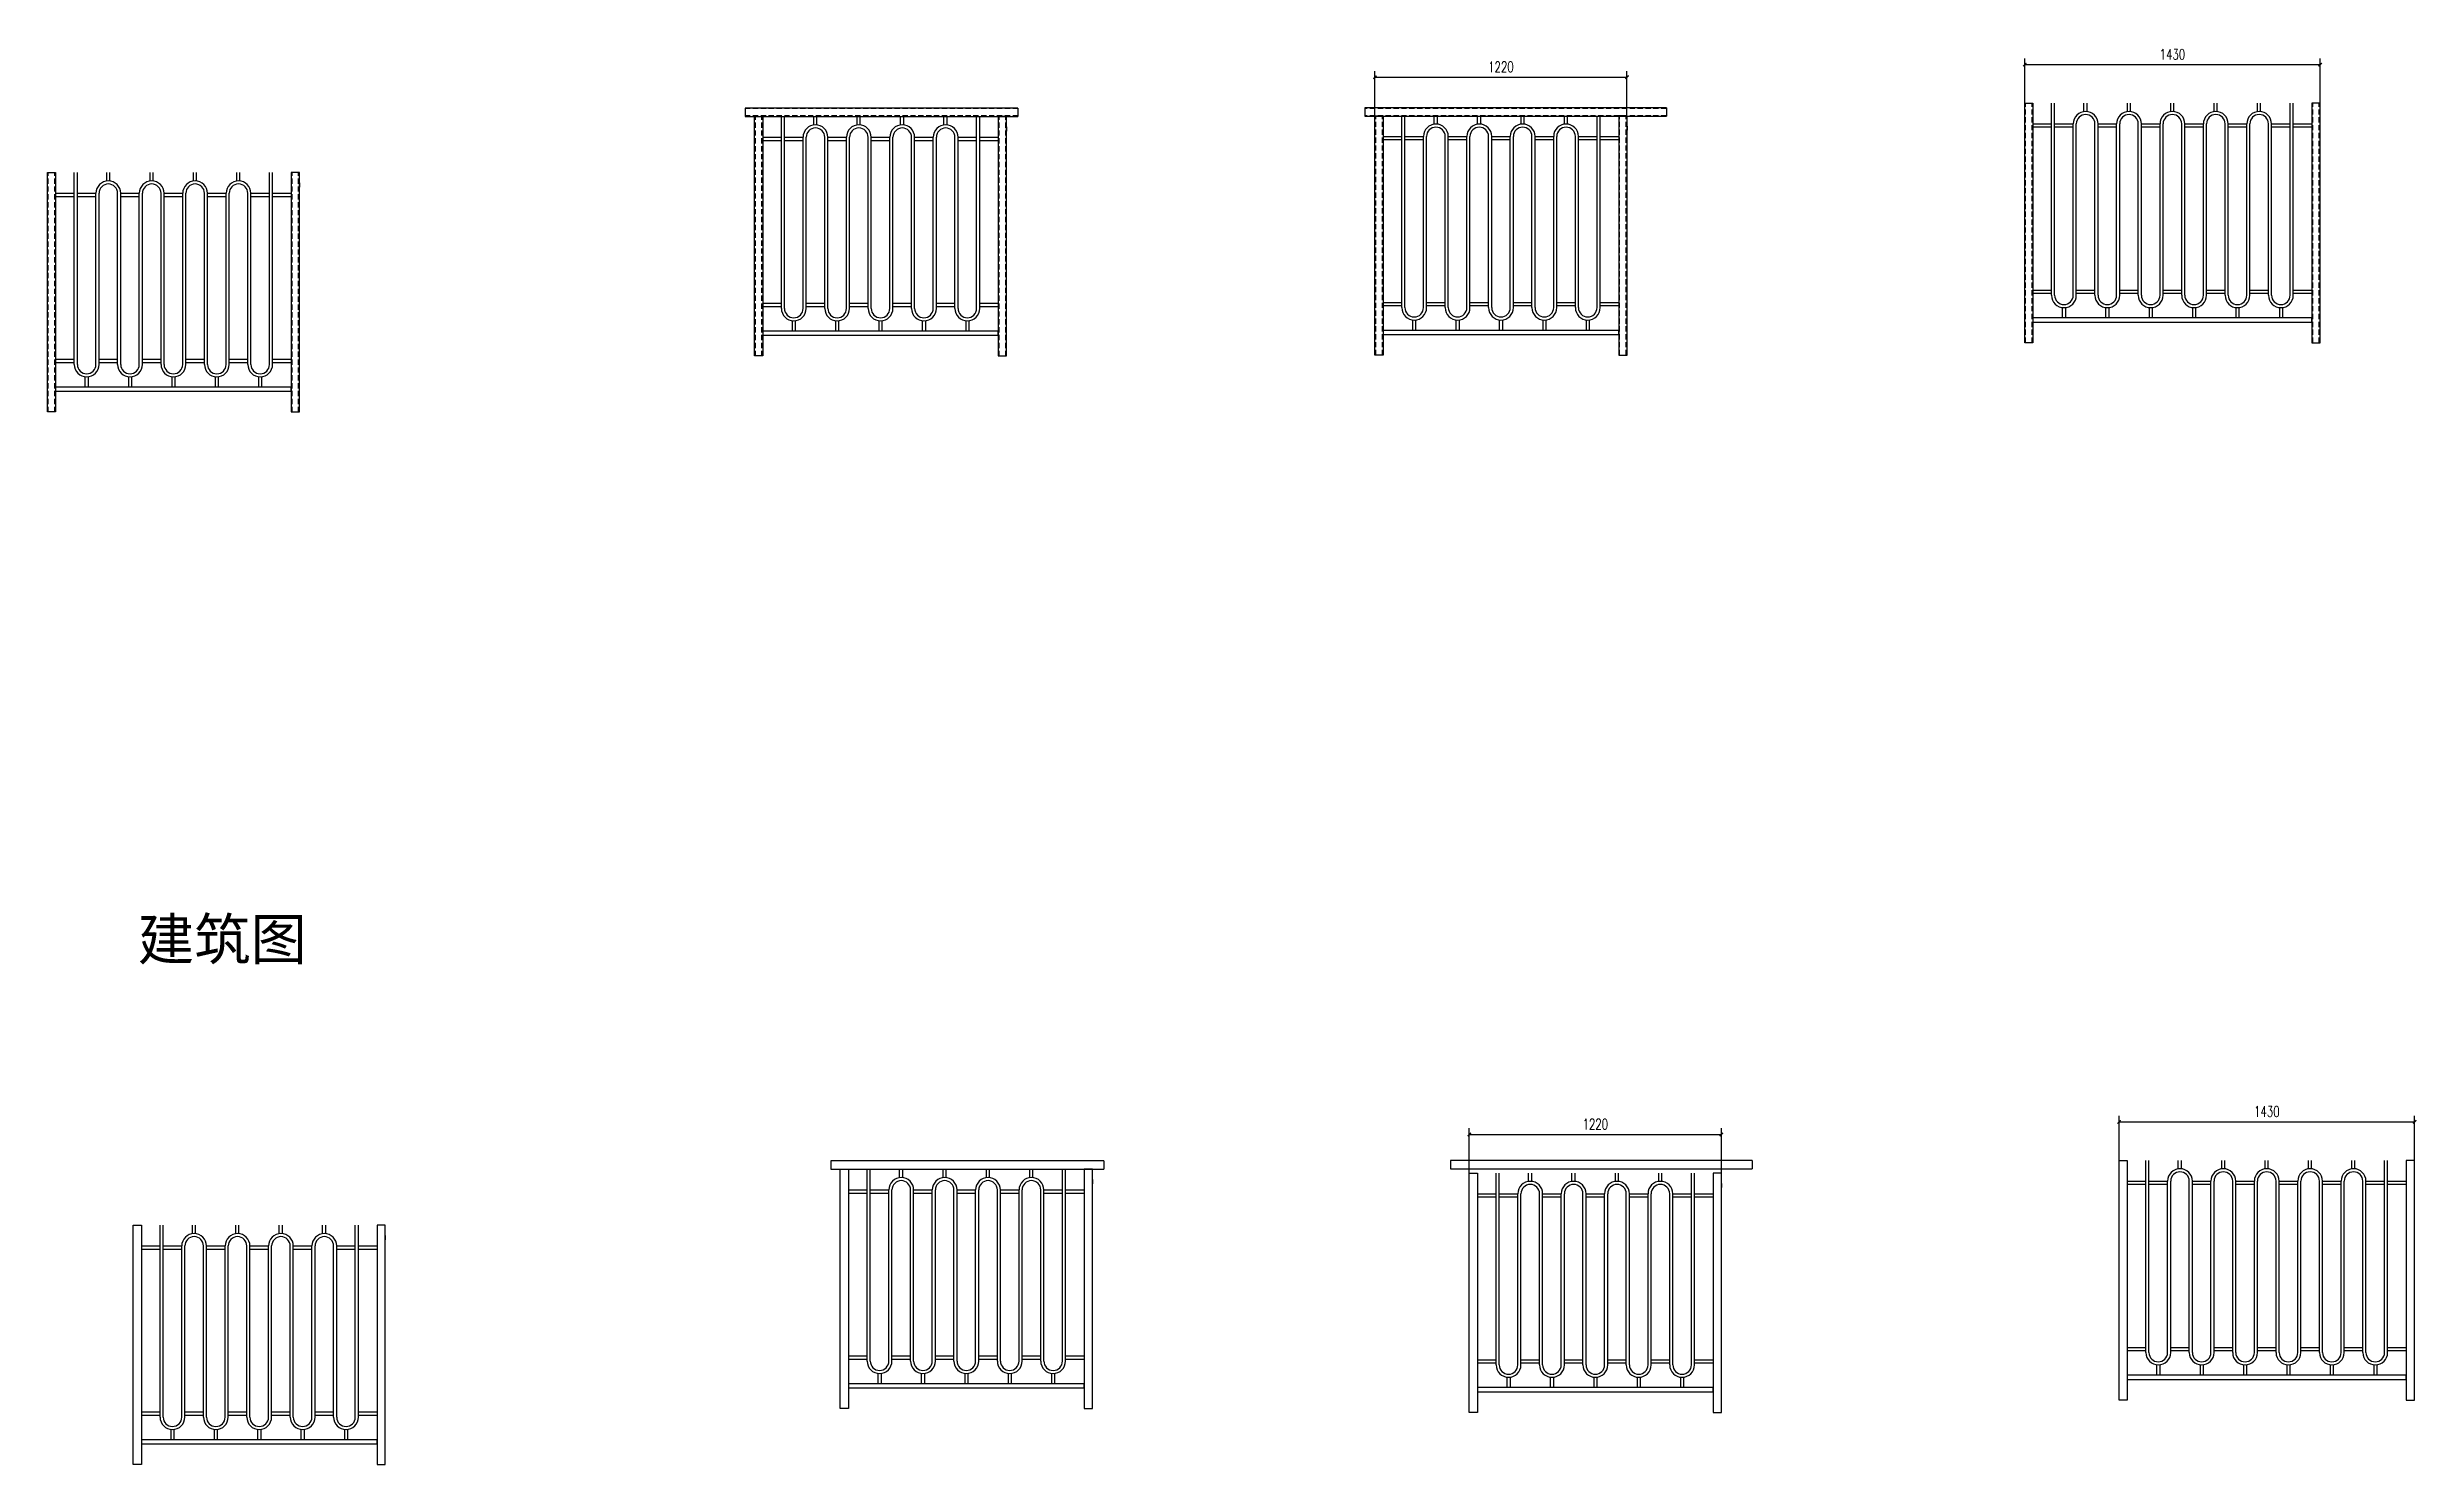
# Model space of a CAD drawing. Header units: millimetres. Extents: x -2691 to 8776, y -4681 to 2183.
import ezdxf

# ---------------------------------------------------------------- set-up
doc = ezdxf.new("R2010")
doc.units = ezdxf.units.MM
doc.header["$MEASUREMENT"] = 0
doc.linetypes.add('DASHED', pattern=[19.05, 12.7, -6.35])
for name, color, linetype in [('@F05_Section_Steel', 24, 'Continuous'), ('@F19_DIM', 7, 'Continuous'), ('F01_Section_AL', 92, 'Continuous'), ('F22_Dim', 9, 'Continuous'), ('XX', 6, 'DASHED')]:
    doc.layers.add(name, color=color, linetype=linetype)
doc.styles.add('_TCH_DIM_T3', font='SIMPLEX', dxfattribs={"width": 0.705882, "bigfont": 'GBCBIG'})
doc.styles.get("Standard").update_dxf_attribs({"font": 'arial.ttf'})
doc.dimstyles.new('_TCH_ARCH&&20', dxfattribs={"dimtxt": 51, "dimasz": 16, "dimexe": 30, "dimexo": 30, "dimgap": 24.5, "dimtad": 1, "dimdec": 1, "dimzin": 12, "dimdsep": 46, "dimtxsty": '_TCH_DIM_T3', "dimblk": 'ARCHTICK', "dimcen": 0.09, "dimclrt": 7, "dimazin": 2, "dimtfac": 1, "dimtdec": 1, "dimtix": 1, "dimtmove": 2, "dimatfit": 3, "dimldrblk": 'ARCHTICK', "dimfxl": 20, "dimtolj": 1, "dimtzin": 0, "dimarcsym": 0})

# ---------------------------------------------------------------- blocks, each defined once
blk = doc.blocks.new('*U3')
at = {"layer": '@F05_Section_Steel'}
for p, q in [((1320, 0), (0, 0)), ((0, 0), (0, -40)), ((0, -40), (1320, -40)), ((1320, 0), (1320, -40))]:
    blk.add_line(p, q, dxfattribs=at)
at = {"layer": 'XX', "ltscale": 2}
for p, q in [((1320, -2, 0), (0, -2, 0)), ((1320, -38, 0), (0, -38, 0))]:
    blk.add_line(p, q, dxfattribs=at)
blk = doc.blocks.new('*U2')
at = {"layer": '@F05_Section_Steel'}
for p, q in [((1460, 0), (0, 0)), ((0, 0), (0, -40)), ((0, -40), (1460, -40)), ((1460, 0), (1460, -40))]:
    blk.add_line(p, q, dxfattribs=at)
at = {"layer": 'XX', "ltscale": 2}
for p, q in [((1460, -2, 0), (0, -2, 0)), ((1460, -38, 0), (0, -38, 0))]:
    blk.add_line(p, q, dxfattribs=at)
blk = doc.blocks.new('*U17')
at = {"layer": '@F05_Section_Steel'}
for p, q in [((40, 529), (40, 509)), ((1220, 529), (1220, 509))]:
    blk.add_line(p, q, dxfattribs=at)
for points in [[(40, 579), (40, -580), (0, -580), (0, 579)], [(1180, -580), (1220, -580), (1220, 579), (1180, 579)]]:
    blk.add_lwpolyline(points, close=True, dxfattribs=at)
blk.add_lwpolyline([(1220, 579), (1180, 579), (1180, -580), (1220, -580), (1220, 579), (1220, 579)], dxfattribs=at)
at = {"layer": 'F01_Section_AL', "linetype": 'ByBlock', "lineweight": -2, "elevation": 0}
blk.add_lwpolyline([(1180, -460), (40, -460), (40, -480), (1180, -480)], close=True, dxfattribs=at)
at = {"layer": 'F22_Dim'}
for p, q in [((130, -350), (130, 579)), ((145, -350), (145, 579)), ((287, 539), (287, 579)), ((302, 539), (302, 579)), ((497, 539), (497, 579)), ((512, 539), (512, 579)), ((707, 539), (707, 579)), ((722, 539), (722, 579)), ((917, 539), (917, 579)), ((932, 539), (932, 579)), ((1075, -350), (1075, 579)), ((1090, -350), (1090, 579)), ((40, 479), (130, 479)), ((40, 464), (130, 464)), ((145, 479), (235, 479)), ((145, 464), (235, 464)), ((235, -350), (235, 479)), ((250, -350), (250, 479)), ((340, -350), (340, 479)), ((355, 479), (445, 479)), ((355, -350), (355, 479)), ((355, 464), (445, 464)), ((445, -350), (445, 479)), ((460, -350), (460, 479)), ((550, -350), (550, 479)), ((565, 479), (655, 479)), ((565, -350), (565, 479)), ((565, 464), (655, 464)), ((655, -350), (655, 479)), ((670, -350), (670, 479)), ((760, -350), (760, 479)), ((775, 479), (865, 479)), ((775, -350), (775, 479)), ((775, 464), (865, 464)), ((865, -350), (865, 479)), ((880, -350), (880, 479)), ((970, -350), (970, 479)), ((985, 479), (1075, 479)), ((985, -350), (985, 479)), ((985, 464), (1075, 464)), ((1090, 479), (1180, 479)), ((1090, 464), (1180, 464)), ((40, -325), (130, -325)), ((40, -340), (130, -340)), ((250, -325), (340, -325)), ((250, -340), (340, -340)), ((460, -325), (550, -325)), ((460, -340), (550, -340)), ((670, -325), (760, -325)), ((670, -340), (760, -340)), ((880, -325), (970, -325)), ((880, -340), (970, -340)), ((1090, -325), (1180, -325)), ((1090, -340), (1180, -340)), ((182, -410), (182, -460)), ((197, -410), (197, -460)), ((392, -410), (392, -460)), ((407, -410), (407, -460)), ((602, -410), (602, -460)), ((617, -410), (617, -460)), ((812, -410), (812, -460)), ((827, -410), (827, -460)), ((1022, -410), (1022, -460)), ((1037, -410), (1037, -460))]:
    blk.add_line(p, q, dxfattribs=at)
for centre, radius, start, end in [((295, 479), 60, 0, 180), ((295, 479), 45, 0, 180), ((505, 479), 60, 0, 180), ((505, 479), 45, 0, 180), ((715, 479), 60, 0, 180), ((715, 479), 45, 0, 180), ((925, 479), 60, 0, 180), ((925, 479), 45, 0, 180), ((190, -350), 60, 180, 0), ((190, -350), 45, 180, 0), ((400, -350), 60, 180, 0), ((400, -350), 45, 180, 0), ((610, -350), 60, 180, 0), ((610, -350), 45, 180, 0), ((820, -350), 60, 180, 0), ((820, -350), 45, 180, 0), ((1030, -350), 60, 180, 0), ((1030, -350), 45, 180, 0)]:
    blk.add_arc(centre, radius, start, end, dxfattribs=at)
at = {"layer": 'XX', "ltscale": 2}
for p, q in [((4, -580), (4, 579, 0)), ((36, -580), (36, 579, 0)), ((1184, -580), (1184, 579, 0)), ((1216, -580), (1216, 579, 0))]:
    blk.add_line(p, q, dxfattribs=at)
blk = doc.blocks.new('Railing_T5_1430')
at = {"layer": '@F05_Section_Steel'}
blk.add_line((40, 530), (40, 510), dxfattribs=at)
for points in [[(40, 580), (40, -580), (0, -580), (0, 580)], [(1390, -580), (1430, -580), (1430, 580), (1390, 580)]]:
    blk.add_lwpolyline(points, close=True, dxfattribs=at)
blk.add_lwpolyline([(1430, 580), (1390, 580), (1390, -580), (1430, -580), (1430, 579), (1430, 579)], dxfattribs=at)
at = {"layer": 'F01_Section_AL', "linetype": 'ByBlock', "lineweight": -2, "elevation": 0}
blk.add_lwpolyline([(1390, -460), (40, -460), (40, -480), (1390, -480)], close=True, dxfattribs=at)
at = {"layer": 'F22_Dim'}
for p, q in [((130, -350), (130, 580)), ((145, -350), (145, 580)), ((287, 540), (287, 580)), ((302, 540), (302, 580)), ((497, 540), (497, 580)), ((512, 540), (512, 580)), ((707, 540), (707, 580)), ((722, 540), (722, 580)), ((917, 540), (917, 580)), ((932, 540), (932, 580)), ((1127, 540), (1127, 580)), ((1142, 540), (1142, 580)), ((1285, -350), (1285, 580)), ((1300, -350), (1300, 580)), ((40, 480), (130, 480)), ((40, 465), (130, 465)), ((145, 480), (235, 480)), ((145, 465), (235, 465)), ((235, -350), (235, 480)), ((250, -350), (250, 480)), ((340, -350), (340, 480)), ((355, 480), (445, 480)), ((355, -350), (355, 480)), ((355, 465), (445, 465)), ((445, -350), (445, 480)), ((460, -350), (460, 480)), ((550, -350), (550, 480)), ((565, 480), (655, 480)), ((565, -350), (565, 480)), ((565, 465), (655, 465)), ((655, -350), (655, 480)), ((670, -350), (670, 480)), ((760, -350), (760, 480)), ((775, 480), (865, 480)), ((775, -350), (775, 480)), ((775, 465), (865, 465)), ((865, -350), (865, 480)), ((880, -350), (880, 480)), ((970, -350), (970, 480)), ((985, 480), (1075, 480)), ((985, -350), (985, 480)), ((985, 465), (1075, 465)), ((1075, -350), (1075, 480)), ((1090, -350), (1090, 480)), ((1180, -350), (1180, 480)), ((1195, 480), (1285, 480)), ((1195, -350), (1195, 480)), ((1195, 465), (1285, 465)), ((1300, 480), (1390, 480)), ((1300, 465), (1390, 465)), ((40, -325), (130, -325)), ((40, -340), (130, -340)), ((250, -325), (340, -325)), ((250, -340), (340, -340)), ((460, -325), (550, -325)), ((460, -340), (550, -340)), ((670, -325), (760, -325)), ((670, -340), (760, -340)), ((880, -325), (970, -325)), ((880, -340), (970, -340)), ((1090, -325), (1180, -325)), ((1090, -340), (1180, -340)), ((1300, -325), (1390, -325)), ((1300, -340), (1390, -340)), ((182, -410), (182, -460)), ((197, -410), (197, -460)), ((392, -410), (392, -460)), ((407, -410), (407, -460)), ((602, -410), (602, -460)), ((617, -410), (617, -460)), ((812, -410), (812, -460)), ((827, -410), (827, -460)), ((1022, -410), (1022, -460)), ((1037, -410), (1037, -460)), ((1233, -410), (1233, -460)), ((1248, -410), (1248, -460))]:
    blk.add_line(p, q, dxfattribs=at)
for centre, radius, start, end in [((295, 480), 60, 0, 180), ((295, 480), 45, 0, 180), ((505, 480), 60, 0, 180), ((505, 480), 45, 0, 180), ((715, 480), 60, 0, 180), ((715, 480), 45, 0, 180), ((925, 480), 60, 0, 180), ((925, 480), 45, 0, 180), ((1135, 480), 60, 0, 180), ((1135, 480), 45, 0, 180), ((190, -350), 60, 180, 0), ((190, -350), 45, 180, 0), ((400, -350), 60, 180, 0), ((400, -350), 45, 180, 0), ((610, -350), 60, 180, 0), ((610, -350), 45, 180, 0), ((820, -350), 60, 180, 0), ((820, -350), 45, 180, 0), ((1030, -350), 60, 180, 0), ((1030, -350), 45, 180, 0), ((1240, -350), 60, 180, 0), ((1240, -350), 45, 180, 0)]:
    blk.add_arc(centre, radius, start, end, dxfattribs=at)
at = {"layer": 'XX', "ltscale": 2}
for p, q in [((4, -580), (4, 580, 0)), ((36, -580), (36, 580, 0)), ((1394, -580), (1394, 580, 0)), ((1426, -580), (1426, 580, 0))]:
    blk.add_line(p, q, dxfattribs=at)
blk = doc.blocks.new('_ArchTick')
at = {"color": 0, "linetype": 'ByBlock', "const_width": 0.4}
blk.add_lwpolyline([(-0.5, -0.5), (0.5, 0.5)], dxfattribs=at)
blk = doc.blocks.new('*D9')
at = {"layer": '@F19_DIM', "color": 0, "lineweight": -2, "transparency": 16777216}
for p, q in [((6879, 1912), (6879, 2129)), ((6879, 2099), (8309, 2099)), ((8309, 1912), (8309, 2129))]:
    blk.add_line(p, q, dxfattribs=at)
at = {"layer": 'Defpoints', "color": 0, "transparency": 16777216}
for p in [(8309, 2099), (6879, 1882), (8309, 1882)]:
    blk.add_point(p, dxfattribs=at)
at = {"layer": '@F19_DIM', "color": 0, "lineweight": -2, "transparency": 16777216, "xscale": 16, "yscale": 16, "zscale": 16, "rotation": 180}
blk.add_blockref('_ArchTick', (6879, 2099), dxfattribs=at)
at = {"layer": '@F19_DIM', "color": 0, "lineweight": -2, "transparency": 16777216, "xscale": 16, "yscale": 16, "zscale": 16}
blk.add_blockref('_ArchTick', (8309, 2099), dxfattribs=at)
at = {"layer": '@F19_DIM', "color": 7, "transparency": 16777216, "insert": (7594, 2149), "char_height": 51, "attachment_point": 5, "style": '_TCH_DIM_T3'}
blk.add_mtext('\\A1;1430', dxfattribs=at)
blk = doc.blocks.new('*D10')
at = {"layer": '@F19_DIM', "color": 0, "lineweight": -2, "transparency": 16777216}
for p, q in [((3734, 1851), (3734, 2068)), ((4954, 1851), (4954, 2068)), ((3734, 2038), (4954, 2038))]:
    blk.add_line(p, q, dxfattribs=at)
at = {"layer": 'Defpoints', "color": 0, "transparency": 16777216}
for p in [(4954, 2038), (3734, 1821), (4954, 1821)]:
    blk.add_point(p, dxfattribs=at)
at = {"layer": '@F19_DIM', "color": 0, "lineweight": -2, "transparency": 16777216, "xscale": 16, "yscale": 16, "zscale": 16, "rotation": 180}
blk.add_blockref('_ArchTick', (3734, 2038), dxfattribs=at)
at = {"layer": '@F19_DIM', "color": 0, "lineweight": -2, "transparency": 16777216, "xscale": 16, "yscale": 16, "zscale": 16}
blk.add_blockref('_ArchTick', (4954, 2038), dxfattribs=at)
at = {"layer": '@F19_DIM', "color": 7, "transparency": 16777216, "insert": (4344, 2088), "char_height": 51, "attachment_point": 5, "style": '_TCH_DIM_T3'}
blk.add_mtext('\\A1;1220', dxfattribs=at)
blk = doc.blocks.new('*U18')
at = {"layer": '@F05_Section_Steel'}
for p, q in [((40, 529), (40, 509)), ((1220, 529), (1220, 509))]:
    blk.add_line(p, q, dxfattribs=at)
for points in [[(40, 579), (40, -580), (0, -580), (0, 579)], [(1180, -580), (1220, -580), (1220, 579), (1180, 579)]]:
    blk.add_lwpolyline(points, close=True, dxfattribs=at)
blk.add_lwpolyline([(1220, 579), (1180, 579), (1180, -580), (1220, -580), (1220, 579), (1220, 579)], dxfattribs=at)
at = {"layer": 'F01_Section_AL', "linetype": 'ByBlock', "lineweight": -2, "elevation": 0}
blk.add_lwpolyline([(1180, -460), (40, -460), (40, -480), (1180, -480)], close=True, dxfattribs=at)
at = {"layer": 'F22_Dim'}
for p, q in [((130, -350), (130, 579)), ((145, -350), (145, 579)), ((287, 539), (287, 579)), ((302, 539), (302, 579)), ((497, 539), (497, 579)), ((512, 539), (512, 579)), ((707, 539), (707, 579)), ((722, 539), (722, 579)), ((917, 539), (917, 579)), ((932, 539), (932, 579)), ((1075, 479), (1075, 579)), ((1090, 479), (1090, 579)), ((40, 479), (130, 479)), ((40, 464), (130, 464)), ((145, 479), (235, 479)), ((145, 464), (235, 464)), ((235, -350), (235, 479)), ((250, -350), (250, 479)), ((340, -350), (340, 479)), ((355, -350), (355, 479)), ((355, 479), (445, 479)), ((355, 464), (445, 464)), ((445, -350), (445, 479)), ((460, -350), (460, 479)), ((550, -350), (550, 479)), ((565, 479), (655, 479)), ((565, -350), (565, 479)), ((565, 464), (655, 464)), ((655, -350), (655, 479)), ((670, -350), (670, 479)), ((760, -350), (760, 479)), ((775, 479), (865, 479)), ((775, -350), (775, 479)), ((775, 464), (865, 464)), ((865, -350), (865, 479)), ((880, -350), (880, 479)), ((970, -350), (970, 479)), ((985, 479), (1075, 479)), ((985, -350), (985, 479)), ((985, 464), (1075, 464)), ((1075, -350), (1075, 479)), ((1075, -350), (1075, 479)), ((1090, -350), (1090, 479)), ((1090, 479), (1180, 479)), ((1090, -350), (1090, 479)), ((1090, 464), (1180, 464)), ((40, -325), (130, -325)), ((40, -340), (130, -340)), ((250, -325), (340, -325)), ((250, -340), (340, -340)), ((460, -325), (550, -325)), ((460, -340), (550, -340)), ((670, -325), (760, -325)), ((670, -340), (760, -340)), ((880, -325), (970, -325)), ((880, -340), (970, -340)), ((1090, -325), (1180, -325)), ((1090, -340), (1180, -340)), ((182, -410), (182, -460)), ((197, -410), (197, -460)), ((392, -410), (392, -460)), ((407, -410), (407, -460)), ((602, -410), (602, -460)), ((617, -410), (617, -460)), ((812, -410), (812, -460)), ((827, -410), (827, -460)), ((1022, -410), (1022, -460)), ((1037, -410), (1037, -460))]:
    blk.add_line(p, q, dxfattribs=at)
for centre, radius, start, end in [((295, 479), 60, 0, 180), ((295, 479), 45, 0, 180), ((505, 479), 60, 0, 180), ((505, 479), 45, 0, 180), ((715, 479), 60, 0, 180), ((715, 479), 45, 0, 180), ((925, 479), 60, 0, 180), ((925, 479), 45, 0, 180), ((190, -350), 60, 180, 0), ((190, -350), 45, 180, 0), ((400, -350), 60, 180, 0), ((400, -350), 45, 180, 0), ((610, -350), 60, 180, 0), ((610, -350), 45, 180, 0), ((820, -350), 60, 180, 0), ((820, -350), 45, 180, 0), ((1030, -350), 60, 180, 0), ((1030, -350), 45, 180, 0)]:
    blk.add_arc(centre, radius, start, end, dxfattribs=at)
at = {"layer": 'XX', "ltscale": 2}
for p, q in [((4, -580), (4, 579, 0)), ((36, -580), (36, 579, 0)), ((1184, -580), (1184, 579, 0)), ((1216, -580), (1216, 579, 0))]:
    blk.add_line(p, q, dxfattribs=at)
blk = doc.blocks.new('*U27')
at = {"layer": '@F05_Section_Steel'}
for p, q in [((1320, 0), (0, 0)), ((0, 0), (0, -40)), ((0, -40), (1320, -40)), ((1320, 0), (1320, -40))]:
    blk.add_line(p, q, dxfattribs=at)
blk = doc.blocks.new('*U26')
at = {"layer": '@F05_Section_Steel'}
for p, q in [((1460, 0), (0, 0)), ((0, 0), (0, -40)), ((0, -40), (1460, -40)), ((1460, 0), (1460, -40))]:
    blk.add_line(p, q, dxfattribs=at)
blk = doc.blocks.new('*U28')
at = {"layer": '@F05_Section_Steel'}
for p, q in [((40, 529), (40, 509)), ((1220, 529), (1220, 509))]:
    blk.add_line(p, q, dxfattribs=at)
for points in [[(40, 579), (40, -580), (0, -580), (0, 579)], [(1180, -580), (1220, -580), (1220, 579), (1180, 579)]]:
    blk.add_lwpolyline(points, close=True, dxfattribs=at)
blk.add_lwpolyline([(1220, 579), (1180, 579), (1180, -580), (1220, -580), (1220, 579), (1220, 579)], dxfattribs=at)
at = {"layer": 'F01_Section_AL', "linetype": 'ByBlock', "lineweight": -2, "elevation": 0}
blk.add_lwpolyline([(1180, -460), (40, -460), (40, -480), (1180, -480)], close=True, dxfattribs=at)
at = {"layer": 'F22_Dim'}
for p, q in [((130, -350), (130, 579)), ((145, -350), (145, 579)), ((287, 539), (287, 579)), ((302, 539), (302, 579)), ((497, 539), (497, 579)), ((512, 539), (512, 579)), ((707, 539), (707, 579)), ((722, 539), (722, 579)), ((917, 539), (917, 579)), ((932, 539), (932, 579)), ((1075, -350), (1075, 579)), ((1090, -350), (1090, 579)), ((40, 479), (130, 479)), ((40, 464), (130, 464)), ((145, 479), (235, 479)), ((145, 464), (235, 464)), ((235, -350), (235, 479)), ((250, -350), (250, 479)), ((340, -350), (340, 479)), ((355, 479), (445, 479)), ((355, -350), (355, 479)), ((355, 464), (445, 464)), ((445, -350), (445, 479)), ((460, -350), (460, 479)), ((550, -350), (550, 479)), ((565, 479), (655, 479)), ((565, -350), (565, 479)), ((565, 464), (655, 464)), ((655, -350), (655, 479)), ((670, -350), (670, 479)), ((760, -350), (760, 479)), ((775, 479), (865, 479)), ((775, -350), (775, 479)), ((775, 464), (865, 464)), ((865, -350), (865, 479)), ((880, -350), (880, 479)), ((970, -350), (970, 479)), ((985, 479), (1075, 479)), ((985, -350), (985, 479)), ((985, 464), (1075, 464)), ((1090, 479), (1180, 479)), ((1090, 464), (1180, 464)), ((40, -325), (130, -325)), ((40, -340), (130, -340)), ((250, -325), (340, -325)), ((250, -340), (340, -340)), ((460, -325), (550, -325)), ((460, -340), (550, -340)), ((670, -325), (760, -325)), ((670, -340), (760, -340)), ((880, -325), (970, -325)), ((880, -340), (970, -340)), ((1090, -325), (1180, -325)), ((1090, -340), (1180, -340)), ((182, -410), (182, -460)), ((197, -410), (197, -460)), ((392, -410), (392, -460)), ((407, -410), (407, -460)), ((602, -410), (602, -460)), ((617, -410), (617, -460)), ((812, -410), (812, -460)), ((827, -410), (827, -460)), ((1022, -410), (1022, -460)), ((1037, -410), (1037, -460))]:
    blk.add_line(p, q, dxfattribs=at)
for centre, radius, start, end in [((295, 479), 60, 0, 180), ((295, 479), 45, 0, 180), ((505, 479), 60, 0, 180), ((505, 479), 45, 0, 180), ((715, 479), 60, 0, 180), ((715, 479), 45, 0, 180), ((925, 479), 60, 0, 180), ((925, 479), 45, 0, 180), ((190, -350), 60, 180, 0), ((190, -350), 45, 180, 0), ((400, -350), 60, 180, 0), ((400, -350), 45, 180, 0), ((610, -350), 60, 180, 0), ((610, -350), 45, 180, 0), ((820, -350), 60, 180, 0), ((820, -350), 45, 180, 0), ((1030, -350), 60, 180, 0), ((1030, -350), 45, 180, 0)]:
    blk.add_arc(centre, radius, start, end, dxfattribs=at)
blk = doc.blocks.new('*U29')
at = {"layer": '@F05_Section_Steel'}
blk.add_line((40, 530), (40, 510), dxfattribs=at)
for points in [[(40, 580), (40, -580), (0, -580), (0, 580)], [(1390, -580), (1430, -580), (1430, 580), (1390, 580)]]:
    blk.add_lwpolyline(points, close=True, dxfattribs=at)
blk.add_lwpolyline([(1430, 580), (1390, 580), (1390, -580), (1430, -580), (1430, 579), (1430, 579)], dxfattribs=at)
at = {"layer": 'F01_Section_AL', "linetype": 'ByBlock', "lineweight": -2, "elevation": 0}
blk.add_lwpolyline([(1390, -460), (40, -460), (40, -480), (1390, -480)], close=True, dxfattribs=at)
at = {"layer": 'F22_Dim'}
for p, q in [((130, -350), (130, 580)), ((145, -350), (145, 580)), ((287, 540), (287, 580)), ((302, 540), (302, 580)), ((497, 540), (497, 580)), ((512, 540), (512, 580)), ((707, 540), (707, 580)), ((722, 540), (722, 580)), ((917, 540), (917, 580)), ((932, 540), (932, 580)), ((1127, 540), (1127, 580)), ((1142, 540), (1142, 580)), ((1285, -350), (1285, 580)), ((1300, -350), (1300, 580)), ((40, 480), (130, 480)), ((40, 465), (130, 465)), ((145, 480), (235, 480)), ((145, 465), (235, 465)), ((235, -350), (235, 480)), ((250, -350), (250, 480)), ((340, -350), (340, 480)), ((355, 480), (445, 480)), ((355, -350), (355, 480)), ((355, 465), (445, 465)), ((445, -350), (445, 480)), ((460, -350), (460, 480)), ((550, -350), (550, 480)), ((565, 480), (655, 480)), ((565, -350), (565, 480)), ((565, 465), (655, 465)), ((655, -350), (655, 480)), ((670, -350), (670, 480)), ((760, -350), (760, 480)), ((775, 480), (865, 480)), ((775, -350), (775, 480)), ((775, 465), (865, 465)), ((865, -350), (865, 480)), ((880, -350), (880, 480)), ((970, -350), (970, 480)), ((985, 480), (1075, 480)), ((985, -350), (985, 480)), ((985, 465), (1075, 465)), ((1075, -350), (1075, 480)), ((1090, -350), (1090, 480)), ((1180, -350), (1180, 480)), ((1195, 480), (1285, 480)), ((1195, -350), (1195, 480)), ((1195, 465), (1285, 465)), ((1300, 480), (1390, 480)), ((1300, 465), (1390, 465)), ((40, -325), (130, -325)), ((40, -340), (130, -340)), ((250, -325), (340, -325)), ((250, -340), (340, -340)), ((460, -325), (550, -325)), ((460, -340), (550, -340)), ((670, -325), (760, -325)), ((670, -340), (760, -340)), ((880, -325), (970, -325)), ((880, -340), (970, -340)), ((1090, -325), (1180, -325)), ((1090, -340), (1180, -340)), ((1300, -325), (1390, -325)), ((1300, -340), (1390, -340)), ((182, -410), (182, -460)), ((197, -410), (197, -460)), ((392, -410), (392, -460)), ((407, -410), (407, -460)), ((602, -410), (602, -460)), ((617, -410), (617, -460)), ((812, -410), (812, -460)), ((827, -410), (827, -460)), ((1022, -410), (1022, -460)), ((1037, -410), (1037, -460)), ((1233, -410), (1233, -460)), ((1248, -410), (1248, -460))]:
    blk.add_line(p, q, dxfattribs=at)
for centre, radius, start, end in [((295, 480), 60, 0, 180), ((295, 480), 45, 0, 180), ((505, 480), 60, 0, 180), ((505, 480), 45, 0, 180), ((715, 480), 60, 0, 180), ((715, 480), 45, 0, 180), ((925, 480), 60, 0, 180), ((925, 480), 45, 0, 180), ((1135, 480), 60, 0, 180), ((1135, 480), 45, 0, 180), ((190, -350), 60, 180, 0), ((190, -350), 45, 180, 0), ((400, -350), 60, 180, 0), ((400, -350), 45, 180, 0), ((610, -350), 60, 180, 0), ((610, -350), 45, 180, 0), ((820, -350), 60, 180, 0), ((820, -350), 45, 180, 0), ((1030, -350), 60, 180, 0), ((1030, -350), 45, 180, 0), ((1240, -350), 60, 180, 0), ((1240, -350), 45, 180, 0)]:
    blk.add_arc(centre, radius, start, end, dxfattribs=at)
blk = doc.blocks.new('*D31')
at = {"layer": '@F19_DIM', "color": 0, "lineweight": -2, "transparency": 16777216}
for p, q in [((7336, -3208), (7336, -2991)), ((7336, -3021), (8766, -3021)), ((8766, -3208), (8766, -2991))]:
    blk.add_line(p, q, dxfattribs=at)
at = {"layer": 'Defpoints', "color": 0, "transparency": 16777216}
for p in [(8766, -3021), (7336, -3238), (8766, -3238)]:
    blk.add_point(p, dxfattribs=at)
at = {"layer": '@F19_DIM', "color": 0, "lineweight": -2, "transparency": 16777216, "xscale": 16, "yscale": 16, "zscale": 16, "rotation": 180}
blk.add_blockref('_ArchTick', (7336, -3021), dxfattribs=at)
at = {"layer": '@F19_DIM', "color": 0, "lineweight": -2, "transparency": 16777216, "xscale": 16, "yscale": 16, "zscale": 16}
blk.add_blockref('_ArchTick', (8766, -3021), dxfattribs=at)
at = {"layer": '@F19_DIM', "color": 7, "transparency": 16777216, "insert": (8051, -2971), "char_height": 51, "attachment_point": 5, "style": '_TCH_DIM_T3'}
blk.add_mtext('\\A1;1430', dxfattribs=at)
blk = doc.blocks.new('*D32')
at = {"layer": '@F19_DIM', "color": 0, "lineweight": -2, "transparency": 16777216}
for p, q in [((4191, -3269), (4191, -3052)), ((4191, -3082), (5411, -3082)), ((5411, -3269), (5411, -3052))]:
    blk.add_line(p, q, dxfattribs=at)
at = {"layer": 'Defpoints', "color": 0, "transparency": 16777216}
for p in [(5411, -3082), (4191, -3299), (5411, -3299)]:
    blk.add_point(p, dxfattribs=at)
at = {"layer": '@F19_DIM', "color": 0, "lineweight": -2, "transparency": 16777216, "xscale": 16, "yscale": 16, "zscale": 16, "rotation": 180}
blk.add_blockref('_ArchTick', (4191, -3082), dxfattribs=at)
at = {"layer": '@F19_DIM', "color": 0, "lineweight": -2, "transparency": 16777216, "xscale": 16, "yscale": 16, "zscale": 16}
blk.add_blockref('_ArchTick', (5411, -3082), dxfattribs=at)
at = {"layer": '@F19_DIM', "color": 7, "transparency": 16777216, "insert": (4801, -3032), "char_height": 51, "attachment_point": 5, "style": '_TCH_DIM_T3'}
blk.add_mtext('\\A1;1220', dxfattribs=at)
blk = doc.blocks.new('*U25')
at = {"layer": '@F05_Section_Steel'}
for p, q in [((40, 529), (40, 509)), ((1220, 529), (1220, 509))]:
    blk.add_line(p, q, dxfattribs=at)
for points in [[(40, 579), (40, -580), (0, -580), (0, 579)], [(1180, -580), (1220, -580), (1220, 579), (1180, 579)]]:
    blk.add_lwpolyline(points, close=True, dxfattribs=at)
blk.add_lwpolyline([(1220, 579), (1180, 579), (1180, -580), (1220, -580), (1220, 579), (1220, 579)], dxfattribs=at)
at = {"layer": 'F01_Section_AL', "linetype": 'ByBlock', "lineweight": -2, "elevation": 0}
blk.add_lwpolyline([(1180, -460), (40, -460), (40, -480), (1180, -480)], close=True, dxfattribs=at)
at = {"layer": 'F22_Dim'}
for p, q in [((130, -350), (130, 579)), ((145, -350), (145, 579)), ((287, 539), (287, 579)), ((302, 539), (302, 579)), ((497, 539), (497, 579)), ((512, 539), (512, 579)), ((707, 539), (707, 579)), ((722, 539), (722, 579)), ((917, 539), (917, 579)), ((932, 539), (932, 579)), ((1075, 479), (1075, 579)), ((1090, 479), (1090, 579)), ((40, 479), (130, 479)), ((40, 464), (130, 464)), ((145, 479), (235, 479)), ((145, 464), (235, 464)), ((235, -350), (235, 479)), ((250, -350), (250, 479)), ((340, -350), (340, 479)), ((355, -350), (355, 479)), ((355, 479), (445, 479)), ((355, 464), (445, 464)), ((445, -350), (445, 479)), ((460, -350), (460, 479)), ((550, -350), (550, 479)), ((565, 479), (655, 479)), ((565, -350), (565, 479)), ((565, 464), (655, 464)), ((655, -350), (655, 479)), ((670, -350), (670, 479)), ((760, -350), (760, 479)), ((775, 479), (865, 479)), ((775, -350), (775, 479)), ((775, 464), (865, 464)), ((865, -350), (865, 479)), ((880, -350), (880, 479)), ((970, -350), (970, 479)), ((985, 479), (1075, 479)), ((985, -350), (985, 479)), ((985, 464), (1075, 464)), ((1075, -350), (1075, 479)), ((1075, -350), (1075, 479)), ((1090, -350), (1090, 479)), ((1090, 479), (1180, 479)), ((1090, -350), (1090, 479)), ((1090, 464), (1180, 464)), ((40, -325), (130, -325)), ((40, -340), (130, -340)), ((250, -325), (340, -325)), ((250, -340), (340, -340)), ((460, -325), (550, -325)), ((460, -340), (550, -340)), ((670, -325), (760, -325)), ((670, -340), (760, -340)), ((880, -325), (970, -325)), ((880, -340), (970, -340)), ((1090, -325), (1180, -325)), ((1090, -340), (1180, -340)), ((182, -410), (182, -460)), ((197, -410), (197, -460)), ((392, -410), (392, -460)), ((407, -410), (407, -460)), ((602, -410), (602, -460)), ((617, -410), (617, -460)), ((812, -410), (812, -460)), ((827, -410), (827, -460)), ((1022, -410), (1022, -460)), ((1037, -410), (1037, -460))]:
    blk.add_line(p, q, dxfattribs=at)
for centre, radius, start, end in [((295, 479), 60, 0, 180), ((295, 479), 45, 0, 180), ((505, 479), 60, 0, 180), ((505, 479), 45, 0, 180), ((715, 479), 60, 0, 180), ((715, 479), 45, 0, 180), ((925, 479), 60, 0, 180), ((925, 479), 45, 0, 180), ((190, -350), 60, 180, 0), ((190, -350), 45, 180, 0), ((400, -350), 60, 180, 0), ((400, -350), 45, 180, 0), ((610, -350), 60, 180, 0), ((610, -350), 45, 180, 0), ((820, -350), 60, 180, 0), ((820, -350), 45, 180, 0), ((1030, -350), 60, 180, 0), ((1030, -350), 45, 180, 0)]:
    blk.add_arc(centre, radius, start, end, dxfattribs=at)

msp = doc.modelspace()

# ---------------------------------------------------------------- block references
for name, p in [('*U3', (686.52, 1888.2)), ('*U2', (3685.12, 1889.05)), ('*U18', (-2690.69, 996.91)), ('*U27', (1101.79, -3209.49)), ('*U26', (4100.39, -3208.65)), ('*U25', (-2275.41, -4100.78))]:
    msp.add_blockref(name, p)
at = {"ltscale": 10}
for name, p in [('*U17', (731.61, 1268.2)), ('*U17', (3734.35, 1272.05, 0)), ('Railing_T5_1430', (6878.87, 1332.05, 0)), ('*U29', (7335.52, -3787.84)), ('*U28', (1146.89, -3829.49)), ('*U28', (4191, -3847.84))]:
    msp.add_blockref(name, p, dxfattribs=at)

# ---------------------------------------------------------------- texts
at = {"ltscale": 10, "insert": (-2253.4, -2036.52), "char_height": 200, "attachment_point": 1}
msp.add_mtext_dynamic_manual_height_columns('{\\fSimSun|b0|i0|c134|p2;建筑图}', width=6246.1133, gutter_width=1, heights=[0], dxfattribs=at)

# ---------------------------------------------------------------- dimensions: what is measured, and where the dimension line sits
at = {"layer": '@F19_DIM'}
for p1, p2, picture, middle in [((6878.87, 1882.05, 0), (8308.87, 1882.05, 0), '*D9', (7593.87, 2149.07, 0)), ((3734.35, 1821.05, 0), (4954.35, 1821.05, 0), '*D10', (4344.35, 2088.07, 0)), ((7335.52, -3237.84), (8765.52, -3237.84), '*D31', (8050.52, -2970.81)), ((4191, -3298.84), (5411, -3298.84), '*D32', (4801, -3031.81))]:
    dim = msp.add_aligned_dim(p1=p1, p2=p2, distance=217.03, dimstyle='_TCH_ARCH&&20', dxfattribs=at)
    dim.commit()
    dim.dimension.update_dxf_attribs({"geometry": picture, "text_midpoint": middle})

doc.saveas('drawing.dxf')
